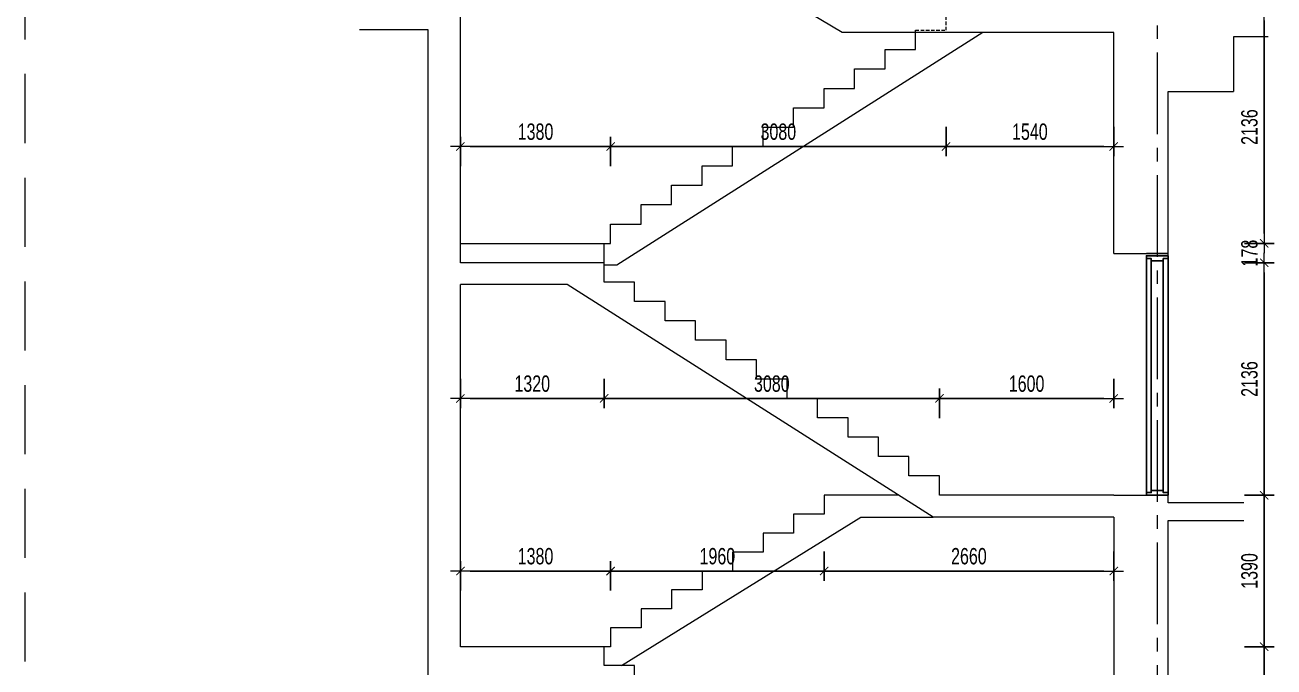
# Model space of a CAD drawing. Header units: millimetres. Extents: x -179076 to 152218, y -28646 to 38481.
# Drawn here: x 74581 to 86052, y -22401 to -16504 of the extents above; entities that cross this region are included whole.
import ezdxf

# ---------------------------------------------------------------- set-up
doc = ezdxf.new("R2010")
doc.units = ezdxf.units.MM
doc.linetypes.add('CENTER2', pattern=[1.125, 0.75, -0.125, 0.125, -0.125])
doc.linetypes.add('HIDDEN2', pattern=[4.762499999999999, 3.175, -1.5875])
doc.layers.get('Defpoints').update_dxf_attribs({"color": 151, "lineweight": 9})
doc.layers.add('A-DOOR', color=4, linetype='Continuous')
doc.layers.add('DOOR', color=4, linetype='Continuous')
for name, color, linetype, lineweight in [('NDC_S_AXIS', 5, 'CENTER2', 13), ('NDC_S_CONTINUOUS', 3, 'Continuous', 20), ('NDC_S_DIM', 1, 'Continuous', 15), ('NDC_S_HIDDEN', 8, 'HIDDEN2', 13), ('NDC_S_SLAB', 2, 'Continuous', 20)]:
    doc.layers.add(name, color=color, linetype=linetype, lineweight=lineweight)
doc.styles.add('NDC_DIM', font='', dxfattribs={"width": 0.75})
doc.styles.get('NDC_DIM').set_extended_font_data('Dotum')
doc.dimstyles.new('NDC_dim_60', dxfattribs={"dimscale": 60, "dimtxt": 2.5, "dimasz": 1.5, "dimexe": 1.5, "dimexo": 2.5, "dimgap": 1, "dimtad": 1, "dimdec": 0, "dimzin": 0, "dimdsep": 46, "dimtxsty": 'NDC_DIM', "dimblk": 'DIMMARK', "dimcen": 0.09, "dimdle": 1.2, "dimclrd": 1, "dimclre": 1, "dimclrt": 3, "dimadec": 0, "dimazin": 0, "dimtfac": 1, "dimtdec": 0, "dimtix": 1, "dimtofl": 0, "dimtmove": 0, "dimatfit": 3, "dimfxl": 3, "dimfxlon": 1, "dimtolj": 1, "dimtzin": 0, "dimarcsym": 0})

# ---------------------------------------------------------------- blocks, each defined once
blk = doc.blocks.new('X-SECTION-2$0$X-SEC-DOO2')
at = {"layer": 'A-DOOR'}
for p, q in [((41975.58351206721, 101971.8529757934), (41975.58351206745, 104171.8529757934)), ((42175.58351206721, 101971.8529757934), (42175.58351206745, 104171.8529757934)), ((42020.58351206721, 102016.8529757934), (42020.58351206745, 104126.8529757934)), ((42130.58351206721, 102016.8529757934), (42130.58351206745, 104126.8529757934))]:
    blk.add_line(p, q, dxfattribs=at)
for points in [[(41975.58351206745, 104171.8529757934), (41975.58351206745, 104146.8529757934), (42020.58351206745, 104146.8529757934), (42020.58351206745, 104126.8529757934), (42130.58351206745, 104126.8529757934), (42130.58351206745, 104146.8529757934), (42175.58351206745, 104146.8529757934), (42175.58351206745, 104171.8529757934)], [(41975.58351206721, 101971.8529757934), (41975.58351206721, 101996.8529757934), (42020.58351206721, 101996.8529757934), (42020.58351206721, 102016.8529757934), (42130.58351206721, 102016.8529757934), (42130.58351206721, 101996.8529757934), (42175.58351206721, 101996.8529757934), (42175.58351206721, 101971.8529757934)]]:
    blk.add_lwpolyline(points, close=True, dxfattribs=at)
at = {"layer": 'Defpoints'}
blk.add_line((41975.58351206745, 104191.8529757934), (42175.58351206745, 104191.8529757934), dxfattribs=at)
blk = doc.blocks.new('DIMMARK')
at = {"layer": 'NDC_S_DIM', "color": 1}
blk.add_line((-1.5, 0), (1, 0), dxfattribs=at)
at = {"layer": 'NDC_S_DIM', "color": 2, "const_width": 0.1}
blk.add_lwpolyline([(-0.4242640687119285, -0.4242640687119285), (0.4242640687119285, 0.4242640687119285)], dxfattribs=at)
blk = doc.blocks.new('*D874')
at = {"layer": 'Defpoints', "color": 0, "transparency": 16777216}
for p in [(78580.03659152515, -22213.77620349415), (79900.03659152387, -22213.77620349415), (79900.03659152387, -23082.52620349415)]:
    blk.add_point(p, dxfattribs=at)
at = {"layer": 'NDC_S_DIM', "color": 1, "lineweight": -2, "transparency": 16777216}
for p, q in [((78580.03659152515, -22902.52620349415), (78580.03659152515, -23172.52620349415)), ((79900.03659152387, -22902.52620349415), (79900.03659152387, -23172.52620349415)), ((78670.03659152515, -23082.52620349415), (79810.03659152387, -23082.52620349415))]:
    blk.add_line(p, q, dxfattribs=at)
at = {"layer": 'NDC_S_DIM', "color": 1, "lineweight": -2, "transparency": 16777216, "xscale": 90, "yscale": 90, "zscale": 90, "rotation": 180}
blk.add_blockref('DIMMARK', (78580.03659152515, -23082.52620349415), dxfattribs=at)
at = {"layer": 'NDC_S_DIM', "color": 1, "lineweight": -2, "transparency": 16777216, "xscale": 90, "yscale": 90, "zscale": 90}
blk.add_blockref('DIMMARK', (79900.03659152387, -23082.52620349415), dxfattribs=at)
at = {"layer": 'NDC_S_DIM', "color": 3, "transparency": 16777216, "insert": (79240.0365915245, -22947.42443958642), "char_height": 150, "attachment_point": 5, "style": 'NDC_DIM'}
blk.add_mtext('\\A1;1320', dxfattribs=at)
blk = doc.blocks.new('*D875')
at = {"layer": 'Defpoints', "color": 0, "transparency": 16777216}
for p in [(79900.03659152387, -22213.77620349415), (81860.03659152387, -23082.52620349415), (81860.03659152387, -23430.02620349415)]:
    blk.add_point(p, dxfattribs=at)
at = {"layer": 'NDC_S_DIM', "color": 1, "lineweight": -2, "transparency": 16777216}
for p, q in [((79900.03659152387, -22902.52620349415), (79900.03659152387, -23172.52620349415)), ((81860.03659152387, -23262.52620349415), (81860.03659152387, -22992.52620349415)), ((79990.03659152387, -23082.52620349415), (81770.03659152387, -23082.52620349415))]:
    blk.add_line(p, q, dxfattribs=at)
at = {"layer": 'NDC_S_DIM', "color": 1, "lineweight": -2, "transparency": 16777216, "xscale": 90, "yscale": 90, "zscale": 90, "rotation": 180}
blk.add_blockref('DIMMARK', (79900.03659152387, -23082.52620349415), dxfattribs=at)
at = {"layer": 'NDC_S_DIM', "color": 1, "lineweight": -2, "transparency": 16777216, "xscale": 90, "yscale": 90, "zscale": 90}
blk.add_blockref('DIMMARK', (81860.03659152387, -23082.52620349415), dxfattribs=at)
at = {"layer": 'NDC_S_DIM', "color": 3, "transparency": 16777216, "insert": (80880.03659152387, -22947.42443958642), "char_height": 150, "attachment_point": 5, "style": 'NDC_DIM'}
blk.add_mtext('\\A1;1960', dxfattribs=at)
blk = doc.blocks.new('*D877')
at = {"layer": 'Defpoints', "color": 0, "transparency": 16777216}
for p in [(79960.03659152387, -21518.77620349357), (78580.03659152515, -22213.77620349415), (79960.03659152387, -22213.77620349415)]:
    blk.add_point(p, dxfattribs=at)
at = {"layer": 'NDC_S_DIM', "color": 1, "lineweight": -2, "transparency": 16777216}
for p, q in [((78580.03659152515, -21698.77620349357), (78580.03659152515, -21428.77620349357)), ((79960.03659152387, -21698.77620349357), (79960.03659152387, -21428.77620349357)), ((78670.03659152515, -21518.77620349357), (79870.03659152387, -21518.77620349357))]:
    blk.add_line(p, q, dxfattribs=at)
at = {"layer": 'NDC_S_DIM', "color": 1, "lineweight": -2, "transparency": 16777216, "xscale": 90, "yscale": 90, "zscale": 90, "rotation": 180}
blk.add_blockref('DIMMARK', (78580.03659152515, -21518.77620349357), dxfattribs=at)
at = {"layer": 'NDC_S_DIM', "color": 1, "lineweight": -2, "transparency": 16777216, "xscale": 90, "yscale": 90, "zscale": 90}
blk.add_blockref('DIMMARK', (79960.03659152387, -21518.77620349357), dxfattribs=at)
at = {"layer": 'NDC_S_DIM', "color": 3, "transparency": 16777216, "insert": (79270.0365915245, -21383.67443958583), "char_height": 150, "attachment_point": 5, "style": 'NDC_DIM'}
blk.add_mtext('\\A1;1380', dxfattribs=at)
blk = doc.blocks.new('*D878')
at = {"layer": 'Defpoints', "color": 0, "transparency": 16777216}
for p in [(81920.03659152387, -20823.77620349357), (81920.03659152387, -21518.77620349357), (79960.03659152387, -22213.77620349415)]:
    blk.add_point(p, dxfattribs=at)
at = {"layer": 'NDC_S_DIM', "color": 1, "lineweight": -2, "transparency": 16777216}
for p, q in [((79960.03659152387, -21698.77620349357), (79960.03659152387, -21428.77620349357)), ((81920.03659152387, -21338.77620349357), (81920.03659152387, -21608.77620349357)), ((80050.03659152387, -21518.77620349357), (81830.03659152387, -21518.77620349357))]:
    blk.add_line(p, q, dxfattribs=at)
at = {"layer": 'NDC_S_DIM', "color": 1, "lineweight": -2, "transparency": 16777216, "xscale": 90, "yscale": 90, "zscale": 90, "rotation": 180}
blk.add_blockref('DIMMARK', (79960.03659152387, -21518.77620349357), dxfattribs=at)
at = {"layer": 'NDC_S_DIM', "color": 1, "lineweight": -2, "transparency": 16777216, "xscale": 90, "yscale": 90, "zscale": 90}
blk.add_blockref('DIMMARK', (81920.03659152387, -21518.77620349357), dxfattribs=at)
at = {"layer": 'NDC_S_DIM', "color": 3, "transparency": 16777216, "insert": (80940.03659152387, -21383.67443958583), "char_height": 150, "attachment_point": 5, "style": 'NDC_DIM'}
blk.add_mtext('\\A1;1960', dxfattribs=at)
blk = doc.blocks.new('*D879')
at = {"layer": 'Defpoints', "color": 0, "transparency": 16777216}
for p in [(81920.03659152387, -20823.77620349357), (84580.03366544559, -21023.77620349543), (84580.03366544559, -21518.77620349357)]:
    blk.add_point(p, dxfattribs=at)
at = {"layer": 'NDC_S_DIM', "color": 1, "lineweight": -2, "transparency": 16777216}
for p, q in [((81920.03659152387, -21338.77620349357), (81920.03659152387, -21608.77620349357)), ((84580.03366544559, -21338.77620349357), (84580.03366544559, -21608.77620349357)), ((82010.03659152387, -21518.77620349357), (84490.03366544559, -21518.77620349357))]:
    blk.add_line(p, q, dxfattribs=at)
at = {"layer": 'NDC_S_DIM', "color": 1, "lineweight": -2, "transparency": 16777216, "xscale": 90, "yscale": 90, "zscale": 90, "rotation": 180}
blk.add_blockref('DIMMARK', (81920.03659152387, -21518.77620349357), dxfattribs=at)
at = {"layer": 'NDC_S_DIM', "color": 1, "lineweight": -2, "transparency": 16777216, "xscale": 90, "yscale": 90, "zscale": 90}
blk.add_blockref('DIMMARK', (84580.03366544559, -21518.77620349357), dxfattribs=at)
at = {"layer": 'NDC_S_DIM', "color": 3, "transparency": 16777216, "insert": (83250.03512848473, -21383.67443958583), "char_height": 150, "attachment_point": 5, "style": 'NDC_DIM'}
blk.add_mtext('\\A1;2660', dxfattribs=at)
blk = doc.blocks.new('*D880')
at = {"layer": 'Defpoints', "color": 0, "transparency": 16777216}
for p in [(78580.03659152503, -18688.70896862992), (79900.03659152387, -18687.77620349357), (79900.03659152387, -19933.77620349357)]:
    blk.add_point(p, dxfattribs=at)
at = {"layer": 'NDC_S_DIM', "color": 1, "lineweight": -2, "transparency": 16777216}
for p, q in [((78580.03659152503, -19753.77620349357), (78580.03659152503, -20023.77620349357)), ((79900.03659152387, -19753.77620349357), (79900.03659152387, -20023.77620349357)), ((78670.03659152503, -19933.77620349357), (79810.03659152387, -19933.77620349357))]:
    blk.add_line(p, q, dxfattribs=at)
at = {"layer": 'NDC_S_DIM', "color": 1, "lineweight": -2, "transparency": 16777216, "xscale": 90, "yscale": 90, "zscale": 90, "rotation": 180}
blk.add_blockref('DIMMARK', (78580.03659152503, -19933.77620349357), dxfattribs=at)
at = {"layer": 'NDC_S_DIM', "color": 1, "lineweight": -2, "transparency": 16777216, "xscale": 90, "yscale": 90, "zscale": 90}
blk.add_blockref('DIMMARK', (79900.03659152387, -19933.77620349357), dxfattribs=at)
at = {"layer": 'NDC_S_DIM', "color": 3, "transparency": 16777216, "insert": (79240.03659152445, -19798.67443958583), "char_height": 150, "attachment_point": 5, "style": 'NDC_DIM'}
blk.add_mtext('\\A1;1320', dxfattribs=at)
blk = doc.blocks.new('*D881')
at = {"layer": 'Defpoints', "color": 0, "transparency": 16777216}
for p in [(79900.03659152387, -18687.77620349357), (82980.03659152387, -19933.77620349357), (82980.03659152387, -20823.77620349543)]:
    blk.add_point(p, dxfattribs=at)
at = {"layer": 'NDC_S_DIM', "color": 1, "lineweight": -2, "transparency": 16777216}
for p, q in [((79900.03659152387, -19753.77620349357), (79900.03659152387, -20023.77620349357)), ((82980.03659152387, -20113.77620349357), (82980.03659152387, -19843.77620349357)), ((79990.03659152387, -19933.77620349357), (82890.03659152387, -19933.77620349357))]:
    blk.add_line(p, q, dxfattribs=at)
at = {"layer": 'NDC_S_DIM', "color": 1, "lineweight": -2, "transparency": 16777216, "xscale": 90, "yscale": 90, "zscale": 90, "rotation": 180}
blk.add_blockref('DIMMARK', (79900.03659152387, -19933.77620349357), dxfattribs=at)
at = {"layer": 'NDC_S_DIM', "color": 1, "lineweight": -2, "transparency": 16777216, "xscale": 90, "yscale": 90, "zscale": 90}
blk.add_blockref('DIMMARK', (82980.03659152387, -19933.77620349357), dxfattribs=at)
at = {"layer": 'NDC_S_DIM', "color": 3, "transparency": 16777216, "insert": (81440.03659152387, -19798.67443958583), "char_height": 150, "attachment_point": 5, "style": 'NDC_DIM'}
blk.add_mtext('\\A1;3080', dxfattribs=at)
blk = doc.blocks.new('*D882')
at = {"layer": 'Defpoints', "color": 0, "transparency": 16777216}
for p in [(84580.0365914872, -18603.77620436272), (84580.0365914872, -19933.77620349357), (82980.03659152387, -20823.77620349543)]:
    blk.add_point(p, dxfattribs=at)
at = {"layer": 'NDC_S_DIM', "color": 1, "lineweight": -2, "transparency": 16777216}
for p, q in [((82980.03659152387, -20113.77620349357), (82980.03659152387, -19843.77620349357)), ((84580.0365914872, -19753.77620349357), (84580.0365914872, -20023.77620349357)), ((83070.03659152387, -19933.77620349357), (84490.0365914872, -19933.77620349357))]:
    blk.add_line(p, q, dxfattribs=at)
at = {"layer": 'NDC_S_DIM', "color": 1, "lineweight": -2, "transparency": 16777216, "xscale": 90, "yscale": 90, "zscale": 90, "rotation": 180}
blk.add_blockref('DIMMARK', (82980.03659152387, -19933.77620349357), dxfattribs=at)
at = {"layer": 'NDC_S_DIM', "color": 1, "lineweight": -2, "transparency": 16777216, "xscale": 90, "yscale": 90, "zscale": 90}
blk.add_blockref('DIMMARK', (84580.0365914872, -19933.77620349357), dxfattribs=at)
at = {"layer": 'NDC_S_DIM', "color": 3, "transparency": 16777216, "insert": (83780.03659150553, -19798.67443958583), "char_height": 150, "attachment_point": 5, "style": 'NDC_DIM'}
blk.add_mtext('\\A1;1600', dxfattribs=at)
blk = doc.blocks.new('*D883')
at = {"layer": 'Defpoints', "color": 0, "transparency": 16777216}
for p in [(79960.03659152387, -17619.77620349357), (78580.03659152503, -18509.77620349357), (79960.03659152387, -18509.77620349357)]:
    blk.add_point(p, dxfattribs=at)
at = {"layer": 'NDC_S_DIM', "color": 1, "lineweight": -2, "transparency": 16777216}
for p, q in [((78580.03659152503, -17799.77620349357), (78580.03659152503, -17529.77620349357)), ((79960.03659152387, -17799.77620349357), (79960.03659152387, -17529.77620349357)), ((78670.03659152503, -17619.77620349357), (79870.03659152387, -17619.77620349357))]:
    blk.add_line(p, q, dxfattribs=at)
at = {"layer": 'NDC_S_DIM', "color": 1, "lineweight": -2, "transparency": 16777216, "xscale": 90, "yscale": 90, "zscale": 90, "rotation": 180}
blk.add_blockref('DIMMARK', (78580.03659152503, -17619.77620349357), dxfattribs=at)
at = {"layer": 'NDC_S_DIM', "color": 1, "lineweight": -2, "transparency": 16777216, "xscale": 90, "yscale": 90, "zscale": 90}
blk.add_blockref('DIMMARK', (79960.03659152387, -17619.77620349357), dxfattribs=at)
at = {"layer": 'NDC_S_DIM', "color": 3, "transparency": 16777216, "insert": (79270.03659152445, -17484.67443958583), "char_height": 150, "attachment_point": 5, "style": 'NDC_DIM'}
blk.add_mtext('\\A1;1380', dxfattribs=at)
blk = doc.blocks.new('*D884')
at = {"layer": 'Defpoints', "color": 0, "transparency": 16777216}
for p in [(83040.03659152387, -16551.77620349357), (83040.03659152387, -17619.77620349357), (79960.03659152387, -18509.77620349357)]:
    blk.add_point(p, dxfattribs=at)
at = {"layer": 'NDC_S_DIM', "color": 1, "lineweight": -2, "transparency": 16777216}
for p, q in [((79960.03659152387, -17799.77620349357), (79960.03659152387, -17529.77620349357)), ((83040.03659152387, -17439.77620349357), (83040.03659152387, -17709.77620349357)), ((80050.03659152387, -17619.77620349357), (82950.03659152387, -17619.77620349357))]:
    blk.add_line(p, q, dxfattribs=at)
at = {"layer": 'NDC_S_DIM', "color": 1, "lineweight": -2, "transparency": 16777216, "xscale": 90, "yscale": 90, "zscale": 90, "rotation": 180}
blk.add_blockref('DIMMARK', (79960.03659152387, -17619.77620349357), dxfattribs=at)
at = {"layer": 'NDC_S_DIM', "color": 1, "lineweight": -2, "transparency": 16777216, "xscale": 90, "yscale": 90, "zscale": 90}
blk.add_blockref('DIMMARK', (83040.03659152387, -17619.77620349357), dxfattribs=at)
at = {"layer": 'NDC_S_DIM', "color": 3, "transparency": 16777216, "insert": (81500.03659152387, -17484.67443958583), "char_height": 150, "attachment_point": 5, "style": 'NDC_DIM'}
blk.add_mtext('\\A1;3080', dxfattribs=at)
blk = doc.blocks.new('*D885')
at = {"layer": 'Defpoints', "color": 0, "transparency": 16777216}
for p in [(83040.03659152387, -16551.77620349357), (84580.0365914872, -16551.77620349357), (84580.0365914872, -17619.77620349357)]:
    blk.add_point(p, dxfattribs=at)
at = {"layer": 'NDC_S_DIM', "color": 1, "lineweight": -2, "transparency": 16777216}
for p, q in [((83040.03659152387, -17439.77620349357), (83040.03659152387, -17709.77620349357)), ((84580.0365914872, -17439.77620349357), (84580.0365914872, -17709.77620349357)), ((83130.03659152387, -17619.77620349357), (84490.0365914872, -17619.77620349357))]:
    blk.add_line(p, q, dxfattribs=at)
at = {"layer": 'NDC_S_DIM', "color": 1, "lineweight": -2, "transparency": 16777216, "xscale": 90, "yscale": 90, "zscale": 90, "rotation": 180}
blk.add_blockref('DIMMARK', (83040.03659152387, -17619.77620349357), dxfattribs=at)
at = {"layer": 'NDC_S_DIM', "color": 1, "lineweight": -2, "transparency": 16777216, "xscale": 90, "yscale": 90, "zscale": 90}
blk.add_blockref('DIMMARK', (84580.0365914872, -17619.77620349357), dxfattribs=at)
at = {"layer": 'NDC_S_DIM', "color": 3, "transparency": 16777216, "insert": (83810.03659150553, -17484.67443958583), "char_height": 150, "attachment_point": 5, "style": 'NDC_DIM'}
blk.add_mtext('\\A1;1540', dxfattribs=at)
blk = doc.blocks.new('*D1246')
at = {"layer": 'Defpoints', "color": 0, "transparency": 16777216}
for p in [(79960.0365915239, -22213.77620349416), (85962.44179290524, -22213.77620349416), (81860.0365915239, -23603.7762034959)]:
    blk.add_point(p, dxfattribs=at)
at = {"layer": 'NDC_S_DIM', "color": 1, "lineweight": -2, "transparency": 16777216}
for p, q in [((85782.44179290524, -22213.77620349416), (86052.44179290524, -22213.77620349416)), ((85962.44179290524, -23513.7762034959), (85962.44179290524, -22303.77620349416)), ((85782.44179290524, -23603.7762034959), (86052.44179290524, -23603.7762034959))]:
    blk.add_line(p, q, dxfattribs=at)
at = {"layer": 'NDC_S_DIM', "color": 1, "lineweight": -2, "transparency": 16777216, "xscale": 90, "yscale": 90, "zscale": 90}
for p, rotation in [((85962.44179290524, -22213.77620349416), 90), ((85962.44179290524, -23603.7762034959), 270)]:
    blk.add_blockref('DIMMARK', p, dxfattribs=dict(at, rotation=rotation))
at = {"layer": 'NDC_S_DIM', "color": 3, "transparency": 16777216, "insert": (85827.3400289975, -22908.77620349505), "char_height": 150, "attachment_point": 5, "rotation": 90, "style": 'NDC_DIM'}
blk.add_mtext('\\A1;1390', dxfattribs=at)
blk = doc.blocks.new('*D1247')
at = {"layer": 'Defpoints', "color": 0, "transparency": 16777216}
for p in [(81920.0365915239, -20823.77620349357), (85962.44179290527, -20823.77620349357), (79960.0365915239, -22213.77620349416)]:
    blk.add_point(p, dxfattribs=at)
at = {"layer": 'NDC_S_DIM', "color": 1, "lineweight": -2, "transparency": 16777216}
for p, q in [((85782.44179290527, -20823.77620349357), (86052.44179290527, -20823.77620349357)), ((85962.44179290527, -22123.77620349416), (85962.44179290527, -20913.77620349357)), ((85782.44179290527, -22213.77620349416), (86052.44179290527, -22213.77620349416))]:
    blk.add_line(p, q, dxfattribs=at)
at = {"layer": 'NDC_S_DIM', "color": 1, "lineweight": -2, "transparency": 16777216, "xscale": 90, "yscale": 90, "zscale": 90}
for p, rotation in [((85962.44179290527, -20823.77620349357), 90), ((85962.44179290527, -22213.77620349416), 270)]:
    blk.add_blockref('DIMMARK', p, dxfattribs=dict(at, rotation=rotation))
at = {"layer": 'NDC_S_DIM', "color": 3, "transparency": 16777216, "insert": (85827.34002899753, -21518.77620349388), "char_height": 150, "attachment_point": 5, "rotation": 90, "style": 'NDC_DIM'}
blk.add_mtext('\\A1;1390', dxfattribs=at)
blk = doc.blocks.new('*D1248')
at = {"layer": 'Defpoints', "color": 0, "transparency": 16777216}
for p in [(79900.0365915239, -18687.77620349357), (85962.4417929053, -18687.77620349357), (81920.0365915239, -20823.77620349357)]:
    blk.add_point(p, dxfattribs=at)
at = {"layer": 'NDC_S_DIM', "color": 1, "lineweight": -2, "transparency": 16777216}
for p, q in [((85782.4417929053, -18687.77620349357), (86052.4417929053, -18687.77620349357)), ((85962.4417929053, -20733.77620349357), (85962.4417929053, -18777.77620349357)), ((85782.4417929053, -20823.77620349357), (86052.4417929053, -20823.77620349357))]:
    blk.add_line(p, q, dxfattribs=at)
at = {"layer": 'NDC_S_DIM', "color": 1, "lineweight": -2, "transparency": 16777216, "xscale": 90, "yscale": 90, "zscale": 90}
for p, rotation in [((85962.4417929053, -18687.77620349357), 90), ((85962.4417929053, -20823.77620349357), 270)]:
    blk.add_blockref('DIMMARK', p, dxfattribs=dict(at, rotation=rotation))
at = {"layer": 'NDC_S_DIM', "color": 3, "transparency": 16777216, "insert": (85827.34002899755, -19755.77620349359), "char_height": 150, "attachment_point": 5, "rotation": 90, "style": 'NDC_DIM'}
blk.add_mtext('\\A1;2136', dxfattribs=at)
blk = doc.blocks.new('*D1249')
at = {"layer": 'Defpoints', "color": 0, "transparency": 16777216}
for p in [(79960.0365915239, -18509.77620349357), (85962.44179290533, -18509.77620349357), (79900.0365915239, -18687.77620349357)]:
    blk.add_point(p, dxfattribs=at)
at = {"layer": 'NDC_S_DIM', "color": 1, "lineweight": -2, "transparency": 16777216}
for p, q in [((85962.44179290533, -18419.77620349357), (85962.44179290533, -18329.77620349357)), ((85782.44179290533, -18509.77620349357), (86052.44179290533, -18509.77620349357)), ((85782.44179290533, -18687.77620349357), (86052.44179290533, -18687.77620349357)), ((85962.44179290533, -18777.77620349357), (85962.44179290533, -18867.77620349357))]:
    blk.add_line(p, q, dxfattribs=at)
at = {"layer": 'NDC_S_DIM', "color": 1, "lineweight": -2, "transparency": 16777216, "xscale": 90, "yscale": 90, "zscale": 90}
for p, rotation in [((85962.44179290533, -18509.77620349357), 270), ((85962.44179290533, -18687.77620349357), 90)]:
    blk.add_blockref('DIMMARK', p, dxfattribs=dict(at, rotation=rotation))
at = {"layer": 'NDC_S_DIM', "color": 3, "transparency": 16777216, "insert": (85827.34002899758, -18598.77620349359), "char_height": 150, "attachment_point": 5, "rotation": 90, "style": 'NDC_DIM'}
blk.add_mtext('\\A1;178', dxfattribs=at)
blk = doc.blocks.new('*D1250')
at = {"layer": 'Defpoints', "color": 0, "transparency": 16777216}
for p in [(82140.03659152395, -16373.77620349334), (85962.44179290536, -16373.77620349334), (79960.0365915239, -18509.77620349357)]:
    blk.add_point(p, dxfattribs=at)
at = {"layer": 'NDC_S_DIM', "color": 1, "lineweight": -2, "transparency": 16777216}
for p, q in [((85782.44179290536, -16373.77620349334), (86052.44179290536, -16373.77620349334)), ((85962.44179290536, -18419.77620349357), (85962.44179290536, -16463.77620349334)), ((85782.44179290536, -18509.77620349357), (86052.44179290536, -18509.77620349357))]:
    blk.add_line(p, q, dxfattribs=at)
at = {"layer": 'NDC_S_DIM', "color": 1, "lineweight": -2, "transparency": 16777216, "xscale": 90, "yscale": 90, "zscale": 90}
for p, rotation in [((85962.44179290536, -16373.77620349334), 90), ((85962.44179290536, -18509.77620349357), 270)]:
    blk.add_blockref('DIMMARK', p, dxfattribs=dict(at, rotation=rotation))
at = {"layer": 'NDC_S_DIM', "color": 3, "transparency": 16777216, "insert": (85827.34002899761, -17441.77620349347), "char_height": 150, "attachment_point": 5, "rotation": 90, "style": 'NDC_DIM'}
blk.add_mtext('\\A1;2136', dxfattribs=at)

msp = doc.modelspace()

# ---------------------------------------------------------------- linework, layer by layer
at = {"layer": 'NDC_S_AXIS', "ltscale": 1000}
msp.add_line((84980.0365915028, 3492.596464661555), (84980.0365915028, -27673.9515152982), dxfattribs=at)
at = {"layer": 'NDC_S_CONTINUOUS'}
msp.add_line((79900.03659152387, -18687.77620349357), (79900.03659152387, -18509.77620349357), dxfattribs=at)
for points in [[(78580.03659152503, -18509.77620349357), (79960.03659152387, -18509.77620349357), (79960.03659152387, -18331.77620349357), (80240.03659152387, -18331.77620349357), (80240.03659152387, -18153.77620349357), (80520.03659152387, -18153.77620349357), (80520.03659152387, -17975.77620349357), (80800.03659152387, -17975.77620349357), (80800.03659152387, -17797.77620349357), (81080.03659152387, -17797.77620349357), (81080.03659152387, -17619.77620349357), (81360.03659152387, -17619.77620349357), (81360.03659152387, -17441.77620349357), (81640.03659152387, -17441.77620349357), (81640.03659152387, -17263.77620349357), (81920.03659152387, -17263.77620349357), (81920.03659152387, -17085.77620349357), (82200.03659152387, -17085.77620349357), (82200.03659152387, -16907.77620349357), (82480.03659152387, -16907.77620349357), (82480.03659152387, -16729.77620349357), (82760.03659152387, -16729.77620349357), (82760.03659152387, -16573.77620349345)], [(83378.2265798768, -16573.77620349333), (80018.2265798764, -18709.77620349357), (79900.03659152387, -18709.77620349357)], [(82607.23986159575, -20823.77620349357), (81920.03659152387, -20823.77620349357), (81920.03659152387, -20997.52620349357), (81640.03659152387, -20997.52620349357), (81640.03659152387, -21171.27620349357), (81360.03659152387, -21171.27620349357), (81360.03659152387, -21345.02620349357), (81080.03659152387, -21345.02620349357), (81080.03659152387, -21518.77620349357), (80800.03659152387, -21518.77620349357), (80800.03659152387, -21692.52620349357), (80520.03659152387, -21692.52620349357), (80520.03659152387, -21866.27620349357), (80240.03659152387, -21866.27620349357), (80240.03659152387, -22040.02620349357), (79960.03659152387, -22040.02620349357), (79960.03659152387, -22213.77620349415), (79900.03659152387, -22213.77620349415)], [(80059.3500255425, -22387.52620349415), (82257.047867267, -21023.77620349543), (82921.84660317139, -21023.77620349543)]]:
    msp.add_lwpolyline(points, dxfattribs=at)
at = {"layer": 'NDC_S_HIDDEN', "ltscale": 200}
msp.add_line((74581.22143252399, 4953.557898173539), (74581.22143252399, -28646.44210178825), dxfattribs=at)
at = {"layer": 'NDC_S_HIDDEN', "ltscale": 10}
msp.add_lwpolyline([(82760.03659152387, -16573.77620349333), (82760.03659152387, -16551.77620349357), (83040.03659152387, -16551.77620349357), (83040.03659152387, -16373.77620349333)], dxfattribs=at)
at = {"layer": 'NDC_S_SLAB'}
for p, q in [((77652.75272432326, -16543.77620349357), (78280.03659151758, -16543.77620349357)), ((78280.03659152515, -16543.77620349357), (78280.03659152515, -26343.7762034931)), ((85680.0365914872, -16613.77620349333), (85680.0365914872, -17113.77620349333)), ((84580.03659152387, -18603.77620436272), (85080.03659153947, -18603.77620436272)), ((84580.03659152387, -20823.7762034952), (85080.03659153947, -20823.7762034952))]:
    msp.add_line(p, q, dxfattribs=at)
for points in [[(78580.03659152503, -18687.77620349357), (78580.03659152503, -15073.77620349182)], [(84580.0365914872, -18603.77620436272), (84580.0365914872, -16573.77620349333), (82085.01741040866, -16573.77620349333), (79565.01741040907, -15073.77620349182)], [(85998.16985003489, -16613.77620349333), (85680.0365914872, -16613.77620349333)], [(85080.0365915028, -19707.1095368274), (85080.0365915028, -17113.77620349333), (85680.0365914872, -17113.77620349333)], [(85080.03659153947, -18603.77620436272), (85080.03659153947, -17720.44287016101)], [(84580.03659152387, -20823.7762034952), (82980.03659152387, -20823.77620349543), (82980.03659152387, -20645.77620349357), (82700.03659152387, -20645.77620349357), (82700.03659152387, -20467.77620349357), (82420.03659152387, -20467.77620349357), (82420.03659152387, -20289.77620349357), (82140.03659152387, -20289.77620349357), (82140.03659152387, -20111.77620349357), (81860.03659152387, -20111.77620349357), (81860.03659152387, -19933.77620349357), (81580.03659152387, -19933.77620349357), (81580.03659152387, -19755.77620349357), (81300.03659152387, -19755.77620349357), (81300.03659152387, -19577.77620349357), (81020.03659152387, -19577.77620349357), (81020.03659152387, -19399.77620349357), (80740.03659152387, -19399.77620349357), (80740.03659152387, -19221.77620349357), (80460.03659152387, -19221.77620349357), (80460.03659152387, -19043.77620349357), (80180.03659152387, -19043.77620349357), (80180.03659152387, -18865.77620349357), (79900.03659152387, -18865.77620349357), (79900.03659152387, -18687.77620349357), (78580.03951763101, -18687.77620349357)], [(78580.03659152509, -22213.77620349415), (78580.03659152503, -18887.77620349357)], [(84580.03659152387, -21023.77620349543), (82921.84660317139, -21023.77620349543), (79561.84660317162, -18887.77620349357), (78580.03951763101, -18887.77620349357)], [(85080.03659153947, -20893.77620349566), (85080.03659153947, -20823.7762034952)], [(85774.52780451557, -20893.77620349566), (85080.03659153947, -20893.77620349566)], [(84580.03366544559, -21023.77620349543), (84580.03366544559, -23603.77620349589), (81860.03659152387, -23603.77620349589), (81860.03659152387, -23430.02620349415), (81580.03659152387, -23430.02620349415), (81580.03659152387, -23256.27620349415), (81300.03659152387, -23256.27620349415), (81300.03659152387, -23082.52620349415), (81020.03659152387, -23082.52620349415), (81020.03659152387, -22908.77620349415), (80740.03659152387, -22908.77620349415), (80740.03659152387, -22735.02620349415), (80460.03659152387, -22735.02620349415), (80460.03659152387, -22561.27620349415), (80180.03659152387, -22561.27620349415), (80180.03659152387, -22387.52620349415), (79900.03659152387, -22387.52620349415), (79900.03659152387, -22213.77620349415), (78580.03659152515, -22213.77620349415)], [(85080.0365915028, -26543.77620349554), (85080.0365915028, -21053.7762034952)], [(85080.03659153947, -21053.7762034952), (85774.52780451557, -21053.7762034952)]]:
    msp.add_lwpolyline(points, dxfattribs=at)

# ---------------------------------------------------------------- block references
at = {"layer": 'DOOR', "xscale": -1}
msp.add_blockref('X-SECTION-2$0$X-SEC-DOO2', (127055.6201036067, -122795.6291801561), dxfattribs=at)

# ---------------------------------------------------------------- dimensions: what is measured, and where the dimension line sits
at = {"layer": 'NDC_S_DIM'}
for base, p1, p2, picture, middle in [((85962.44179290536, -16373.77620349334), (79960.03659152387, -18509.77620349357), (82140.03659152392, -16373.77620349333), '*D1250', (85827.34002899761, -17441.77620349347)), ((85962.44179290533, -18509.77620349357), (79900.03659152387, -18687.77620349357), (79960.03659152387, -18509.77620349357), '*D1249', (85827.34002899758, -18598.77620349359)), ((85962.4417929053, -18687.77620349357), (81920.03659152387, -20823.77620349357), (79900.03659152387, -18687.77620349357), '*D1248', (85827.34002899755, -19755.77620349359)), ((85962.44179290527, -20823.77620349357), (79960.03659152387, -22213.77620349415), (81920.03659152387, -20823.77620349357), '*D1247', (85827.34002899753, -21518.77620349388)), ((85962.44179290524, -22213.77620349416), (81860.03659152387, -23603.77620349589), (79960.03659152387, -22213.77620349415), '*D1246', (85827.3400289975, -22908.77620349505))]:
    dim = msp.add_linear_dim(base=base, p1=p1, p2=p2, angle=90, dimstyle='NDC_dim_60', override={"dimtmove": 1}, dxfattribs=at)
    dim.commit()
    dim.dimension.update_dxf_attribs({"geometry": picture, "text_midpoint": middle})
for base, p1, p2, picture, middle in [((83040.03659152387, -17619.77620349357), (79960.03659152387, -18509.77620349357), (83040.03659152387, -16551.77620349357), '*D884', (81500.03659152387, -17484.67443958583)), ((84580.0365914872, -17619.77620349357), (83040.03659152387, -16551.77620349357), (84580.0365914872, -16551.77620349357), '*D885', (83810.03659150553, -17484.67443958583)), ((82980.03659152387, -19933.77620349357), (79900.03659152387, -18687.77620349357), (82980.03659152387, -20823.77620349543), '*D881', (81440.03659152387, -19798.67443958583)), ((84580.0365914872, -19933.77620349357), (82980.03659152387, -20823.77620349543), (84580.0365914872, -18603.77620436272), '*D882', (83780.03659150553, -19798.67443958583)), ((81920.03659152387, -21518.77620349357), (79960.03659152387, -22213.77620349415), (81920.03659152387, -20823.77620349357), '*D878', (80940.03659152387, -21383.67443958583)), ((84580.03366544559, -21518.77620349357), (81920.03659152387, -20823.77620349357), (84580.03366544559, -21023.77620349543), '*D879', (83250.03512848473, -21383.67443958583)), ((81860.03659152387, -23082.52620349415), (79900.03659152387, -22213.77620349415), (81860.03659152387, -23430.02620349415), '*D875', (80880.03659152387, -22947.42443958642))]:
    dim = msp.add_linear_dim(base=base, p1=p1, p2=p2, dimstyle='NDC_dim_60', override={"dimtmove": 1}, dxfattribs=at)
    dim.commit()
    dim.dimension.update_dxf_attribs({"geometry": picture, "text_midpoint": middle})
for base, p1, p2, picture, middle in [((79960.03659152387, -17619.77620349357), (78580.03659152503, -18509.77620349357), (79960.03659152387, -18509.77620349357), '*D883', (79270.03659152445, -17484.67443958583)), ((79900.03659152387, -19933.77620349357), (78580.03659152503, -18688.70896862992), (79900.03659152387, -18687.77620349357), '*D880', (79240.03659152445, -19798.67443958583)), ((79960.03659152387, -21518.77620349357), (78580.03659152515, -22213.77620349415), (79960.03659152387, -22213.77620349415), '*D877', (79270.0365915245, -21383.67443958583)), ((79900.03659152387, -23082.52620349415), (78580.03659152515, -22213.77620349415), (79900.03659152387, -22213.77620349415), '*D874', (79240.0365915245, -22947.42443958642))]:
    dim = msp.add_linear_dim(base=base, p1=p1, p2=p2, dimstyle='NDC_dim_60', dxfattribs=at)
    dim.commit()
    dim.dimension.update_dxf_attribs({"geometry": picture, "text_midpoint": middle})

doc.saveas('drawing.dxf')
